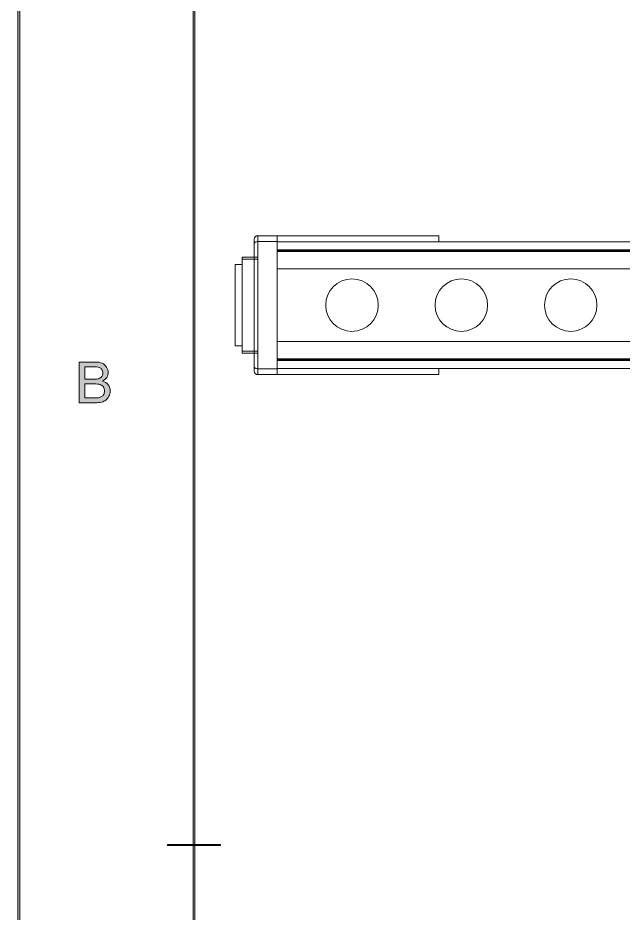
# Model space of a CAD drawing. Header units: inches. Extents: x 0.54 to 10.46, y 0.74 to 7.76.
# Drawn here: x 0.535 to 1.69, y 2.449 to 4.159 of the extents above; entities that cross this region are included whole.
import ezdxf

# ---------------------------------------------------------------- set-up
doc = ezdxf.new("R2010")
doc.units = ezdxf.units.IN
doc.header["$MEASUREMENT"] = 0
doc.layers.add('BG', color=7, linetype='Continuous')
doc.layers.add('MCG-INT-4FT', color=7, linetype='Continuous')

# ---------------------------------------------------------------- blocks, each defined once
blk = doc.blocks.new('block 3')
at = {"layer": 'BG', "true_color": 0xffffff}
h = blk.add_hatch(color=7, dxfattribs=at)
h.dxf.hatch_style = 2
edge = h.paths.add_edge_path()
edge.add_spline(control_points=[(10.296, 0.9061), (10.296, 0.9061), (0.8711, 0.9061), (0.8711, 0.9061), (0.8702, 0.9061), (0.8694, 0.9069), (0.8694, 0.9079), (0.8694, 0.9079), (0.8694, 7.5922), (0.8694, 7.5922), (0.8694, 7.5931), (0.8702, 7.5939), (0.8711, 7.5939), (0.8711, 7.5939), (10.296, 7.5939), (10.296, 7.5939), (10.297, 7.5939), (10.2977, 7.5931), (10.2977, 7.5922), (10.2977, 7.5922), (10.2977, 0.9079), (10.2977, 0.9079), (10.2977, 0.9069), (10.297, 0.9061), (10.296, 0.9061)], knot_values=[0, 0, 0, 0, 1, 1, 1, 2, 2, 2, 3, 3, 3, 4, 4, 4, 5, 5, 5, 6, 6, 6, 7, 7, 7, 8, 8, 8, 8], degree=3, periodic=1)
h.paths.add_polyline_path([(0.8729, 0.9096), (10.2943, 0.9096), (10.2943, 7.5904), (0.8729, 7.5904)])
at = {"layer": 'BG', "lineweight": 0}
blk.add_lwpolyline([(0.8729, 0.9096), (10.2943, 0.9096), (10.2943, 7.5904), (0.8729, 7.5904), (0.8729, 0.9096)], dxfattribs=at)
blk.add_open_spline([(10.296, 0.9061), (10.296, 0.9061), (0.8711, 0.9061), (0.8711, 0.9061), (0.8702, 0.9061), (0.8694, 0.9069), (0.8694, 0.9079), (0.8694, 0.9079), (0.8694, 7.5922), (0.8694, 7.5922), (0.8694, 7.5931), (0.8702, 7.5939), (0.8711, 7.5939), (0.8711, 7.5939), (10.296, 7.5939), (10.296, 7.5939), (10.297, 7.5939), (10.2977, 7.5931), (10.2977, 7.5922), (10.2977, 7.5922), (10.2977, 0.9079), (10.2977, 0.9079), (10.2977, 0.9069), (10.297, 0.9061), (10.296, 0.9061)], degree=3, knots=[0, 0, 0, 0, 1, 1, 1, 2, 2, 2, 3, 3, 3, 4, 4, 4, 5, 5, 5, 6, 6, 6, 7, 7, 7, 8, 8, 8, 8], dxfattribs=at)
blk = doc.blocks.new('block 2')
at = {"layer": 'BG'}
blk.add_blockref('block 3', (0, 0), dxfattribs=at)
blk = doc.blocks.new('block 9')
at = {"layer": 'BG', "true_color": 0xffffff}
h = blk.add_hatch(color=7, dxfattribs=at)
h.dxf.hatch_style = 2
edge = h.paths.add_edge_path()
edge.add_spline(control_points=[(0.9213, 2.5782), (0.9213, 2.5782), (0.821, 2.5782), (0.821, 2.5782), (0.8206, 2.5782), (0.8203, 2.5785), (0.8203, 2.5789), (0.8203, 2.5793), (0.8206, 2.5796), (0.821, 2.5796), (0.821, 2.5796), (0.9213, 2.5796), (0.9213, 2.5796), (0.9216, 2.5796), (0.9219, 2.5793), (0.9219, 2.5789), (0.9219, 2.5785), (0.9216, 2.5782), (0.9213, 2.5782)], knot_values=[0, 0, 0, 0, 1, 1, 1, 2, 2, 2, 3, 3, 3, 4, 4, 4, 5, 5, 5, 6, 6, 6, 6], degree=3, periodic=1)
at = {"layer": 'BG', "lineweight": 0}
blk.add_open_spline([(0.9213, 2.5782), (0.9213, 2.5782), (0.821, 2.5782), (0.821, 2.5782), (0.8206, 2.5782), (0.8203, 2.5785), (0.8203, 2.5789), (0.8203, 2.5793), (0.8206, 2.5796), (0.821, 2.5796), (0.821, 2.5796), (0.9213, 2.5796), (0.9213, 2.5796), (0.9216, 2.5796), (0.9219, 2.5793), (0.9219, 2.5789), (0.9219, 2.5785), (0.9216, 2.5782), (0.9213, 2.5782)], degree=3, knots=[0, 0, 0, 0, 1, 1, 1, 2, 2, 2, 3, 3, 3, 4, 4, 4, 5, 5, 5, 6, 6, 6, 6], dxfattribs=at)
blk = doc.blocks.new('block 8')
at = {"layer": 'BG'}
blk.add_blockref('block 9', (0, 0), dxfattribs=at)
blk = doc.blocks.new('block 19')
at = {"layer": 'BG', "true_color": 0xffffff}
h = blk.add_hatch(color=7, dxfattribs=at)
h.dxf.hatch_style = 2
edge = h.paths.add_edge_path()
edge.add_spline(control_points=[(0.6524, 3.4236), (0.6524, 3.4236), (0.6524, 3.5014), (0.6524, 3.5014), (0.6524, 3.5014), (0.6816, 3.5014), (0.6816, 3.5014), (0.6875, 3.5014), (0.6923, 3.5006), (0.6959, 3.4991), (0.6995, 3.4975), (0.7023, 3.4951), (0.7043, 3.4918), (0.7064, 3.4885), (0.7074, 3.4851), (0.7074, 3.4815), (0.7074, 3.4782), (0.7065, 3.4751), (0.7047, 3.4721), (0.7029, 3.4692), (0.7001, 3.4668), (0.6965, 3.465), (0.7012, 3.4636), (0.7048, 3.4613), (0.7074, 3.458), (0.7099, 3.4546), (0.7112, 3.4507), (0.7112, 3.4462), (0.7112, 3.4425), (0.7104, 3.4391), (0.7088, 3.436), (0.7073, 3.4329), (0.7054, 3.4305), (0.7031, 3.4288), (0.7009, 3.427), (0.698, 3.4258), (0.6946, 3.4249), (0.6912, 3.424), (0.687, 3.4236), (0.6821, 3.4236), (0.6821, 3.4236), (0.6524, 3.4236), (0.6524, 3.4236)], knot_values=[0, 0, 0, 0, 1, 1, 1, 2, 2, 2, 3, 3, 3, 4, 4, 4, 5, 5, 5, 6, 6, 6, 7, 7, 7, 8, 8, 8, 9, 9, 9, 10, 10, 10, 11, 11, 11, 12, 12, 12, 13, 13, 13, 14, 14, 14, 14], degree=3, periodic=1)
edge = h.paths.add_edge_path()
edge.add_spline(control_points=[(0.6627, 3.4687), (0.6627, 3.4687), (0.6795, 3.4687), (0.6795, 3.4687), (0.6841, 3.4687), (0.6874, 3.469), (0.6893, 3.4696), (0.692, 3.4704), (0.6939, 3.4717), (0.6953, 3.4735), (0.6966, 3.4753), (0.6972, 3.4776), (0.6972, 3.4803), (0.6972, 3.4829), (0.6966, 3.4852), (0.6954, 3.4871), (0.6942, 3.4891), (0.6924, 3.4904), (0.6901, 3.4912), (0.6878, 3.4919), (0.6838, 3.4922), (0.6782, 3.4922), (0.6782, 3.4922), (0.6627, 3.4922), (0.6627, 3.4922), (0.6627, 3.4922), (0.6627, 3.4687), (0.6627, 3.4687)], knot_values=[0, 0, 0, 0, 1, 1, 1, 2, 2, 2, 3, 3, 3, 4, 4, 4, 5, 5, 5, 6, 6, 6, 7, 7, 7, 8, 8, 8, 9, 9, 9, 9], degree=3, periodic=1)
edge = h.paths.add_edge_path()
edge.add_spline(control_points=[(0.6627, 3.4328), (0.6627, 3.4328), (0.6821, 3.4328), (0.6821, 3.4328), (0.6854, 3.4328), (0.6877, 3.4329), (0.6891, 3.4332), (0.6914, 3.4336), (0.6934, 3.4343), (0.695, 3.4353), (0.6966, 3.4363), (0.6979, 3.4377), (0.6989, 3.4396), (0.7, 3.4415), (0.7005, 3.4437), (0.7005, 3.4462), (0.7005, 3.4491), (0.6997, 3.4516), (0.6983, 3.4537), (0.6968, 3.4559), (0.6947, 3.4574), (0.6921, 3.4582), (0.6894, 3.4591), (0.6856, 3.4595), (0.6807, 3.4595), (0.6807, 3.4595), (0.6627, 3.4595), (0.6627, 3.4595), (0.6627, 3.4595), (0.6627, 3.4328), (0.6627, 3.4328)], knot_values=[0, 0, 0, 0, 1, 1, 1, 2, 2, 2, 3, 3, 3, 4, 4, 4, 5, 5, 5, 6, 6, 6, 7, 7, 7, 8, 8, 8, 9, 9, 9, 10, 10, 10, 10], degree=3, periodic=1)
at = {"layer": 'BG', "lineweight": 0}
for points, knots in [([(0.6524, 3.4236), (0.6524, 3.4236), (0.6524, 3.5014), (0.6524, 3.5014), (0.6524, 3.5014), (0.6816, 3.5014), (0.6816, 3.5014), (0.6875, 3.5014), (0.6923, 3.5006), (0.6959, 3.4991), (0.6995, 3.4975), (0.7023, 3.4951), (0.7043, 3.4918), (0.7064, 3.4885), (0.7074, 3.4851), (0.7074, 3.4815), (0.7074, 3.4782), (0.7065, 3.4751), (0.7047, 3.4721), (0.7029, 3.4692), (0.7001, 3.4668), (0.6965, 3.465), (0.7012, 3.4636), (0.7048, 3.4613), (0.7074, 3.458), (0.7099, 3.4546), (0.7112, 3.4507), (0.7112, 3.4462), (0.7112, 3.4425), (0.7104, 3.4391), (0.7088, 3.436), (0.7073, 3.4329), (0.7054, 3.4305), (0.7031, 3.4288), (0.7009, 3.427), (0.698, 3.4258), (0.6946, 3.4249), (0.6912, 3.424), (0.687, 3.4236), (0.6821, 3.4236), (0.6821, 3.4236), (0.6524, 3.4236), (0.6524, 3.4236)], [0, 0, 0, 0, 1, 1, 1, 2, 2, 2, 3, 3, 3, 4, 4, 4, 5, 5, 5, 6, 6, 6, 7, 7, 7, 8, 8, 8, 9, 9, 9, 10, 10, 10, 11, 11, 11, 12, 12, 12, 13, 13, 13, 14, 14, 14, 14]), ([(0.6627, 3.4687), (0.6627, 3.4687), (0.6795, 3.4687), (0.6795, 3.4687), (0.6841, 3.4687), (0.6874, 3.469), (0.6893, 3.4696), (0.692, 3.4704), (0.6939, 3.4717), (0.6953, 3.4735), (0.6966, 3.4753), (0.6972, 3.4776), (0.6972, 3.4803), (0.6972, 3.4829), (0.6966, 3.4852), (0.6954, 3.4871), (0.6942, 3.4891), (0.6924, 3.4904), (0.6901, 3.4912), (0.6878, 3.4919), (0.6838, 3.4922), (0.6782, 3.4922), (0.6782, 3.4922), (0.6627, 3.4922), (0.6627, 3.4922), (0.6627, 3.4922), (0.6627, 3.4687), (0.6627, 3.4687)], [0, 0, 0, 0, 1, 1, 1, 2, 2, 2, 3, 3, 3, 4, 4, 4, 5, 5, 5, 6, 6, 6, 7, 7, 7, 8, 8, 8, 9, 9, 9, 9]), ([(0.6627, 3.4328), (0.6627, 3.4328), (0.6821, 3.4328), (0.6821, 3.4328), (0.6854, 3.4328), (0.6877, 3.4329), (0.6891, 3.4332), (0.6914, 3.4336), (0.6934, 3.4343), (0.695, 3.4353), (0.6966, 3.4363), (0.6979, 3.4377), (0.6989, 3.4396), (0.7, 3.4415), (0.7005, 3.4437), (0.7005, 3.4462), (0.7005, 3.4491), (0.6997, 3.4516), (0.6983, 3.4537), (0.6968, 3.4559), (0.6947, 3.4574), (0.6921, 3.4582), (0.6894, 3.4591), (0.6856, 3.4595), (0.6807, 3.4595), (0.6807, 3.4595), (0.6627, 3.4595), (0.6627, 3.4595), (0.6627, 3.4595), (0.6627, 3.4328), (0.6627, 3.4328)], [0, 0, 0, 0, 1, 1, 1, 2, 2, 2, 3, 3, 3, 4, 4, 4, 5, 5, 5, 6, 6, 6, 7, 7, 7, 8, 8, 8, 9, 9, 9, 10, 10, 10, 10])]:
    blk.add_open_spline(points, degree=3, knots=knots, dxfattribs=at)
blk = doc.blocks.new('block 18')
at = {"layer": 'BG'}
blk.add_blockref('block 19', (0, 0), dxfattribs=at)
blk = doc.blocks.new('block 69')
at = {"layer": 'BG', "true_color": 0xffffff}
h = blk.add_hatch(color=7, dxfattribs=at)
h.dxf.hatch_style = 2
edge = h.paths.add_edge_path()
edge.add_spline(control_points=[(10.4631, 0.739), (10.4631, 0.739), (0.5369, 0.739), (0.5369, 0.739), (0.5359, 0.739), (0.5352, 0.7398), (0.5352, 0.7407), (0.5352, 0.7407), (0.5352, 7.7593), (0.5352, 7.7593), (0.5352, 7.7602), (0.5359, 7.761), (0.5369, 7.761), (0.5369, 7.761), (10.4631, 7.761), (10.4631, 7.761), (10.4641, 7.761), (10.4648, 7.7602), (10.4648, 7.7593), (10.4648, 7.7593), (10.4648, 0.7407), (10.4648, 0.7407), (10.4648, 0.7398), (10.4641, 0.739), (10.4631, 0.739)], knot_values=[0, 0, 0, 0, 1, 1, 1, 2, 2, 2, 3, 3, 3, 4, 4, 4, 5, 5, 5, 6, 6, 6, 7, 7, 7, 8, 8, 8, 8], degree=3, periodic=1)
h.paths.add_polyline_path([(0.5386, 0.7425), (10.4614, 0.7425), (10.4614, 7.7575), (0.5386, 7.7575)])
at = {"layer": 'BG', "lineweight": 0}
blk.add_lwpolyline([(0.5386, 0.7425), (10.4614, 0.7425), (10.4614, 7.7575), (0.5386, 7.7575), (0.5386, 0.7425)], dxfattribs=at)
blk.add_open_spline([(10.4631, 0.739), (10.4631, 0.739), (0.5369, 0.739), (0.5369, 0.739), (0.5359, 0.739), (0.5352, 0.7398), (0.5352, 0.7407), (0.5352, 0.7407), (0.5352, 7.7593), (0.5352, 7.7593), (0.5352, 7.7602), (0.5359, 7.761), (0.5369, 7.761), (0.5369, 7.761), (10.4631, 7.761), (10.4631, 7.761), (10.4641, 7.761), (10.4648, 7.7602), (10.4648, 7.7593), (10.4648, 7.7593), (10.4648, 0.7407), (10.4648, 0.7407), (10.4648, 0.7398), (10.4641, 0.739), (10.4631, 0.739)], degree=3, knots=[0, 0, 0, 0, 1, 1, 1, 2, 2, 2, 3, 3, 3, 4, 4, 4, 5, 5, 5, 6, 6, 6, 7, 7, 7, 8, 8, 8, 8], dxfattribs=at)
blk = doc.blocks.new('block 68')
at = {"layer": 'BG'}
blk.add_blockref('block 69', (0, 0), dxfattribs=at)
blk = doc.blocks.new('block 1390')
at = {"layer": 'MCG-INT-4FT', "color": 7, "lineweight": 5, "true_color": 0xffffff}
blk.add_lwpolyline([(1.0298, 3.7137), (8.8761, 3.7137)], dxfattribs=at)
blk = doc.blocks.new('block 1392')
at = {"layer": 'MCG-INT-4FT', "color": 7, "lineweight": 5, "true_color": 0xffffff}
blk.add_lwpolyline([(1.0298, 3.5063), (8.8761, 3.5063)], dxfattribs=at)
blk = doc.blocks.new('block 1579')
at = {"layer": 'MCG-INT-4FT', "color": 7, "lineweight": 5, "true_color": 0xffffff}
blk.add_lwpolyline([(0.9932, 3.7314), (0.9932, 3.4886)], dxfattribs=at)
blk = doc.blocks.new('block 1580')
at = {"layer": 'MCG-INT-4FT', "color": 7, "lineweight": 5, "true_color": 0xffffff}
blk.add_lwpolyline([(0.9932, 3.4886), (0.9918, 3.4887), (0.9905, 3.4889), (0.9893, 3.4893), (0.9883, 3.4897), (0.9874, 3.4903), (0.9868, 3.4909), (0.9864, 3.4916), (0.9863, 3.4923)], dxfattribs=at)
blk = doc.blocks.new('block 1581')
at = {"layer": 'MCG-INT-4FT', "color": 7, "lineweight": 5, "true_color": 0xffffff}
blk.add_lwpolyline([(0.9863, 3.4923), (0.9863, 3.7277)], dxfattribs=at)
blk = doc.blocks.new('block 1582')
at = {"layer": 'MCG-INT-4FT', "color": 7, "lineweight": 5, "true_color": 0xffffff}
blk.add_lwpolyline([(0.9932, 3.7314), (0.9918, 3.7313), (0.9905, 3.7311), (0.9893, 3.7307), (0.9883, 3.7303), (0.9874, 3.7297), (0.9868, 3.7291), (0.9864, 3.7284), (0.9863, 3.7277)], dxfattribs=at)
blk = doc.blocks.new('block 1583')
at = {"layer": 'MCG-INT-4FT', "color": 7, "lineweight": 5, "true_color": 0xffffff}
blk.add_lwpolyline([(1.0298, 3.4886), (1.0298, 3.7314)], dxfattribs=at)
blk = doc.blocks.new('block 1584')
at = {"layer": 'MCG-INT-4FT', "color": 7, "lineweight": 5, "true_color": 0xffffff}
blk.add_lwpolyline([(0.9932, 3.4886), (1.0298, 3.4886)], dxfattribs=at)
blk = doc.blocks.new('block 1585')
at = {"layer": 'MCG-INT-4FT', "color": 7, "lineweight": 5, "true_color": 0xffffff}
blk.add_lwpolyline([(1.0298, 3.7314), (0.9932, 3.7314)], dxfattribs=at)
blk = doc.blocks.new('block 1586')
at = {"layer": 'MCG-INT-4FT', "color": 7, "lineweight": 5, "true_color": 0xffffff}
blk.add_open_spline([(0.9932, 3.7427), (0.9894, 3.7427), (0.9863, 3.7396), (0.9863, 3.7358)], degree=3, dxfattribs=at)
blk = doc.blocks.new('block 1587')
at = {"layer": 'MCG-INT-4FT', "color": 7, "lineweight": 5, "true_color": 0xffffff}
blk.add_lwpolyline([(0.9932, 3.7427), (0.9932, 3.7314)], dxfattribs=at)
blk = doc.blocks.new('block 1588')
at = {"layer": 'MCG-INT-4FT', "color": 7, "lineweight": 5, "true_color": 0xffffff}
blk.add_lwpolyline([(0.9863, 3.7277), (0.9863, 3.7358)], dxfattribs=at)
blk = doc.blocks.new('block 1589')
at = {"layer": 'MCG-INT-4FT', "color": 7, "lineweight": 5, "true_color": 0xffffff}
blk.add_lwpolyline([(0.9932, 3.4886), (0.9932, 3.4773)], dxfattribs=at)
blk = doc.blocks.new('block 1590')
at = {"layer": 'MCG-INT-4FT', "color": 7, "lineweight": 5, "true_color": 0xffffff}
blk.add_open_spline([(0.9863, 3.4842), (0.9863, 3.4804), (0.9894, 3.4773), (0.9932, 3.4773)], degree=3, dxfattribs=at)
blk = doc.blocks.new('block 1591')
at = {"layer": 'MCG-INT-4FT', "color": 7, "lineweight": 5, "true_color": 0xffffff}
blk.add_lwpolyline([(0.9863, 3.4842), (0.9863, 3.4923)], dxfattribs=at)
blk = doc.blocks.new('block 1592')
at = {"layer": 'MCG-INT-4FT', "color": 7, "lineweight": 5, "true_color": 0xffffff}
blk.add_lwpolyline([(0.9932, 3.7427), (1.0298, 3.7427)], dxfattribs=at)
blk = doc.blocks.new('block 1593')
at = {"layer": 'MCG-INT-4FT', "color": 7, "lineweight": 5, "true_color": 0xffffff}
blk.add_lwpolyline([(1.0298, 3.7427), (1.0298, 3.7314)], dxfattribs=at)
blk = doc.blocks.new('block 1594')
at = {"layer": 'MCG-INT-4FT', "color": 7, "lineweight": 5, "true_color": 0xffffff}
blk.add_lwpolyline([(1.0298, 3.4773), (0.9932, 3.4773)], dxfattribs=at)
blk = doc.blocks.new('block 1595')
at = {"layer": 'MCG-INT-4FT', "color": 7, "lineweight": 5, "true_color": 0xffffff}
blk.add_lwpolyline([(1.0298, 3.4886), (1.0298, 3.4773)], dxfattribs=at)
blk = doc.blocks.new('block 1596')
at = {"layer": 'MCG-INT-4FT', "color": 7, "lineweight": 5, "true_color": 0xffffff}
blk.add_lwpolyline([(1.3388, 3.731), (1.3388, 3.7427)], dxfattribs=at)
blk = doc.blocks.new('block 1597')
at = {"layer": 'MCG-INT-4FT', "color": 7, "lineweight": 5, "true_color": 0xffffff}
blk.add_lwpolyline([(1.3388, 3.7427), (1.0298, 3.7427)], dxfattribs=at)
blk = doc.blocks.new('block 1598')
at = {"layer": 'MCG-INT-4FT', "color": 7, "lineweight": 5, "true_color": 0xffffff}
blk.add_lwpolyline([(1.3388, 3.489), (1.3388, 3.4773)], dxfattribs=at)
blk = doc.blocks.new('block 1599')
at = {"layer": 'MCG-INT-4FT', "color": 7, "lineweight": 5, "true_color": 0xffffff}
blk.add_lwpolyline([(1.3388, 3.4773), (1.0298, 3.4773)], dxfattribs=at)
blk = doc.blocks.new('block 1601')
at = {"layer": 'MCG-INT-4FT', "color": 7, "lineweight": 5, "true_color": 0xffffff}
blk.add_lwpolyline([(8.8761, 3.7137), (1.0298, 3.7137)], dxfattribs=at)
blk = doc.blocks.new('block 1602')
at = {"layer": 'MCG-INT-4FT', "color": 7, "lineweight": 5, "true_color": 0xffffff}
blk.add_lwpolyline([(1.0298, 3.5063), (8.8761, 3.5063)], dxfattribs=at)
blk = doc.blocks.new('block 1604')
at = {"layer": 'MCG-INT-4FT', "color": 7, "lineweight": 5, "true_color": 0xffffff}
blk.add_lwpolyline([(1.0298, 3.731), (8.8761, 3.731)], dxfattribs=at)
blk = doc.blocks.new('block 1607')
at = {"layer": 'MCG-INT-4FT', "color": 7, "lineweight": 5, "true_color": 0xffffff}
blk.add_lwpolyline([(8.8761, 3.489), (1.0298, 3.489)], dxfattribs=at)
blk = doc.blocks.new('block 1608')
at = {"layer": 'MCG-INT-4FT', "color": 8, "lineweight": 5, "true_color": 0x808080}
blk.add_lwpolyline([(1.0298, 3.5074), (8.8761, 3.5074)], dxfattribs=at)
blk = doc.blocks.new('block 1610')
at = {"layer": 'MCG-INT-4FT', "color": 8, "lineweight": 5, "true_color": 0x808080}
blk.add_lwpolyline([(1.0298, 3.7126), (8.8761, 3.7126)], dxfattribs=at)
blk = doc.blocks.new('block 1612')
at = {"layer": 'MCG-INT-4FT', "color": 8, "lineweight": 5, "true_color": 0x808080}
blk.add_lwpolyline([(1.0298, 3.7155), (8.8761, 3.7155)], dxfattribs=at)
blk = doc.blocks.new('block 1615')
at = {"layer": 'MCG-INT-4FT', "color": 8, "lineweight": 5, "true_color": 0x808080}
blk.add_lwpolyline([(8.8761, 3.5044), (1.0298, 3.5044)], dxfattribs=at)
blk = doc.blocks.new('block 2036')
at = {"layer": 'MCG-INT-4FT', "color": 7, "lineweight": 5, "true_color": 0xffffff}
blk.add_lwpolyline([(0.9932, 3.6979), (0.9635, 3.6979)], dxfattribs=at)
blk = doc.blocks.new('block 2037')
at = {"layer": 'MCG-INT-4FT', "color": 7, "lineweight": 5, "true_color": 0xffffff}
blk.add_lwpolyline([(0.9635, 3.5221), (0.9932, 3.5221)], dxfattribs=at)
blk = doc.blocks.new('block 2038')
at = {"layer": 'MCG-INT-4FT', "color": 7, "lineweight": 5, "true_color": 0xffffff}
blk.add_lwpolyline([(0.9635, 3.6979), (0.9635, 3.5221)], dxfattribs=at)
blk = doc.blocks.new('block 2039')
at = {"layer": 'MCG-INT-4FT', "color": 7, "lineweight": 5, "true_color": 0xffffff}
blk.add_lwpolyline([(0.9635, 3.5186), (0.9932, 3.5186)], dxfattribs=at)
blk = doc.blocks.new('block 2040')
at = {"layer": 'MCG-INT-4FT', "color": 7, "lineweight": 5, "true_color": 0xffffff}
blk.add_lwpolyline([(0.9635, 3.5221), (0.9635, 3.5186)], dxfattribs=at)
blk = doc.blocks.new('block 2041')
at = {"layer": 'MCG-INT-4FT', "color": 7, "lineweight": 5, "true_color": 0xffffff}
blk.add_lwpolyline([(0.9635, 3.7014), (0.9635, 3.6979)], dxfattribs=at)
blk = doc.blocks.new('block 2042')
at = {"layer": 'MCG-INT-4FT', "color": 7, "lineweight": 5, "true_color": 0xffffff}
blk.add_lwpolyline([(0.9932, 3.7014), (0.9635, 3.7014)], dxfattribs=at)
blk = doc.blocks.new('block 2043')
at = {"layer": 'MCG-INT-4FT', "color": 7, "lineweight": 5, "true_color": 0xffffff}
blk.add_lwpolyline([(0.9496, 3.5995), (0.9496, 3.6205)], dxfattribs=at)
blk = doc.blocks.new('block 2044')
at = {"layer": 'MCG-INT-4FT', "color": 7, "lineweight": 5, "true_color": 0xffffff}
blk.add_lwpolyline([(0.9496, 3.5326), (0.9496, 3.5995)], dxfattribs=at)
blk = doc.blocks.new('block 2045')
at = {"layer": 'MCG-INT-4FT', "color": 7, "lineweight": 5, "true_color": 0xffffff}
blk.add_lwpolyline([(0.9496, 3.6205), (0.9496, 3.6874)], dxfattribs=at)
blk = doc.blocks.new('block 2046')
at = {"layer": 'MCG-INT-4FT', "color": 7, "lineweight": 5, "true_color": 0xffffff}
blk.add_lwpolyline([(0.9496, 3.5326), (0.9635, 3.5326)], dxfattribs=at)
blk = doc.blocks.new('block 2047')
at = {"layer": 'MCG-INT-4FT', "color": 7, "lineweight": 5, "true_color": 0xffffff}
blk.add_lwpolyline([(0.9496, 3.6874), (0.9635, 3.6874)], dxfattribs=at)
blk = doc.blocks.new('block 2538')
at = {"layer": 'MCG-INT-4FT', "color": 7, "lineweight": 5, "true_color": 0xffffff}
blk.add_lwpolyline([(1.0298, 3.6791), (8.8761, 3.6791)], dxfattribs=at)
blk = doc.blocks.new('block 2541')
at = {"layer": 'MCG-INT-4FT', "color": 7, "lineweight": 5, "true_color": 0xffffff}
blk.add_lwpolyline([(8.8761, 3.5409), (1.0298, 3.5409)], dxfattribs=at)
blk = doc.blocks.new('block 2547')
at = {"layer": 'MCG-INT-4FT', "color": 7, "lineweight": 5, "true_color": 0xffffff}
blk.add_open_spline([(1.5404, 3.61), (1.5404, 3.6377), (1.5628, 3.6601), (1.5905, 3.6601), (1.6182, 3.6601), (1.6406, 3.6377), (1.6406, 3.61), (1.6406, 3.5823), (1.6182, 3.5599), (1.5905, 3.5599), (1.5628, 3.5599), (1.5404, 3.5823), (1.5404, 3.61), (1.5404, 3.61), (1.5404, 3.61), (1.5404, 3.61)], degree=3, knots=[0, 0, 0, 0, 1, 1, 1, 2, 2, 2, 3, 3, 3, 4, 4, 4, 5, 5, 5, 5], dxfattribs=at)
blk = doc.blocks.new('block 2548')
at = {"layer": 'MCG-INT-4FT', "color": 7, "lineweight": 5, "true_color": 0xffffff}
blk.add_open_spline([(1.3316, 3.61), (1.3316, 3.6377), (1.354, 3.6601), (1.3817, 3.6601), (1.4094, 3.6601), (1.4318, 3.6377), (1.4318, 3.61), (1.4318, 3.5823), (1.4094, 3.5599), (1.3817, 3.5599), (1.354, 3.5599), (1.3316, 3.5823), (1.3316, 3.61), (1.3316, 3.61), (1.3316, 3.61), (1.3316, 3.61)], degree=3, knots=[0, 0, 0, 0, 1, 1, 1, 2, 2, 2, 3, 3, 3, 4, 4, 4, 5, 5, 5, 5], dxfattribs=at)
blk = doc.blocks.new('block 2549')
at = {"layer": 'MCG-INT-4FT', "color": 7, "lineweight": 5, "true_color": 0xffffff}
blk.add_open_spline([(1.1228, 3.61), (1.1228, 3.6377), (1.1452, 3.6601), (1.1729, 3.6601), (1.2006, 3.6601), (1.223, 3.6377), (1.223, 3.61), (1.223, 3.5823), (1.2006, 3.5599), (1.1729, 3.5599), (1.1452, 3.5599), (1.1228, 3.5823), (1.1228, 3.61), (1.1228, 3.61), (1.1228, 3.61), (1.1228, 3.61)], degree=3, knots=[0, 0, 0, 0, 1, 1, 1, 2, 2, 2, 3, 3, 3, 4, 4, 4, 5, 5, 5, 5], dxfattribs=at)

msp = doc.modelspace()

# ---------------------------------------------------------------- block references
at = {"layer": 'BG'}
for name in ['block 68', 'block 2', 'block 18', 'block 8']:
    msp.add_blockref(name, (0, 0), dxfattribs=at)
at = {"layer": 'MCG-INT-4FT'}
for name in ['block 1586', 'block 1588', 'block 1582', 'block 1581', 'block 1587', 'block 1592', 'block 1579', 'block 1585', 'block 1593', 'block 1597', 'block 1583', 'block 1604', 'block 1596', 'block 1612', 'block 1390', 'block 1601', 'block 1610', 'block 2041', 'block 2042', 'block 2036', 'block 2038', 'block 2045', 'block 2047', 'block 2538', 'block 2549', 'block 2548', 'block 2547', 'block 2043', 'block 2044', 'block 2541', 'block 2046', 'block 2037', 'block 2040', 'block 2039', 'block 1608', 'block 1392', 'block 1602', 'block 1580', 'block 1591', 'block 1584', 'block 1589', 'block 1615', 'block 1607', 'block 1595', 'block 1598', 'block 1590', 'block 1594', 'block 1599']:
    msp.add_blockref(name, (0, 0), dxfattribs=at)

doc.saveas('drawing.dxf')
